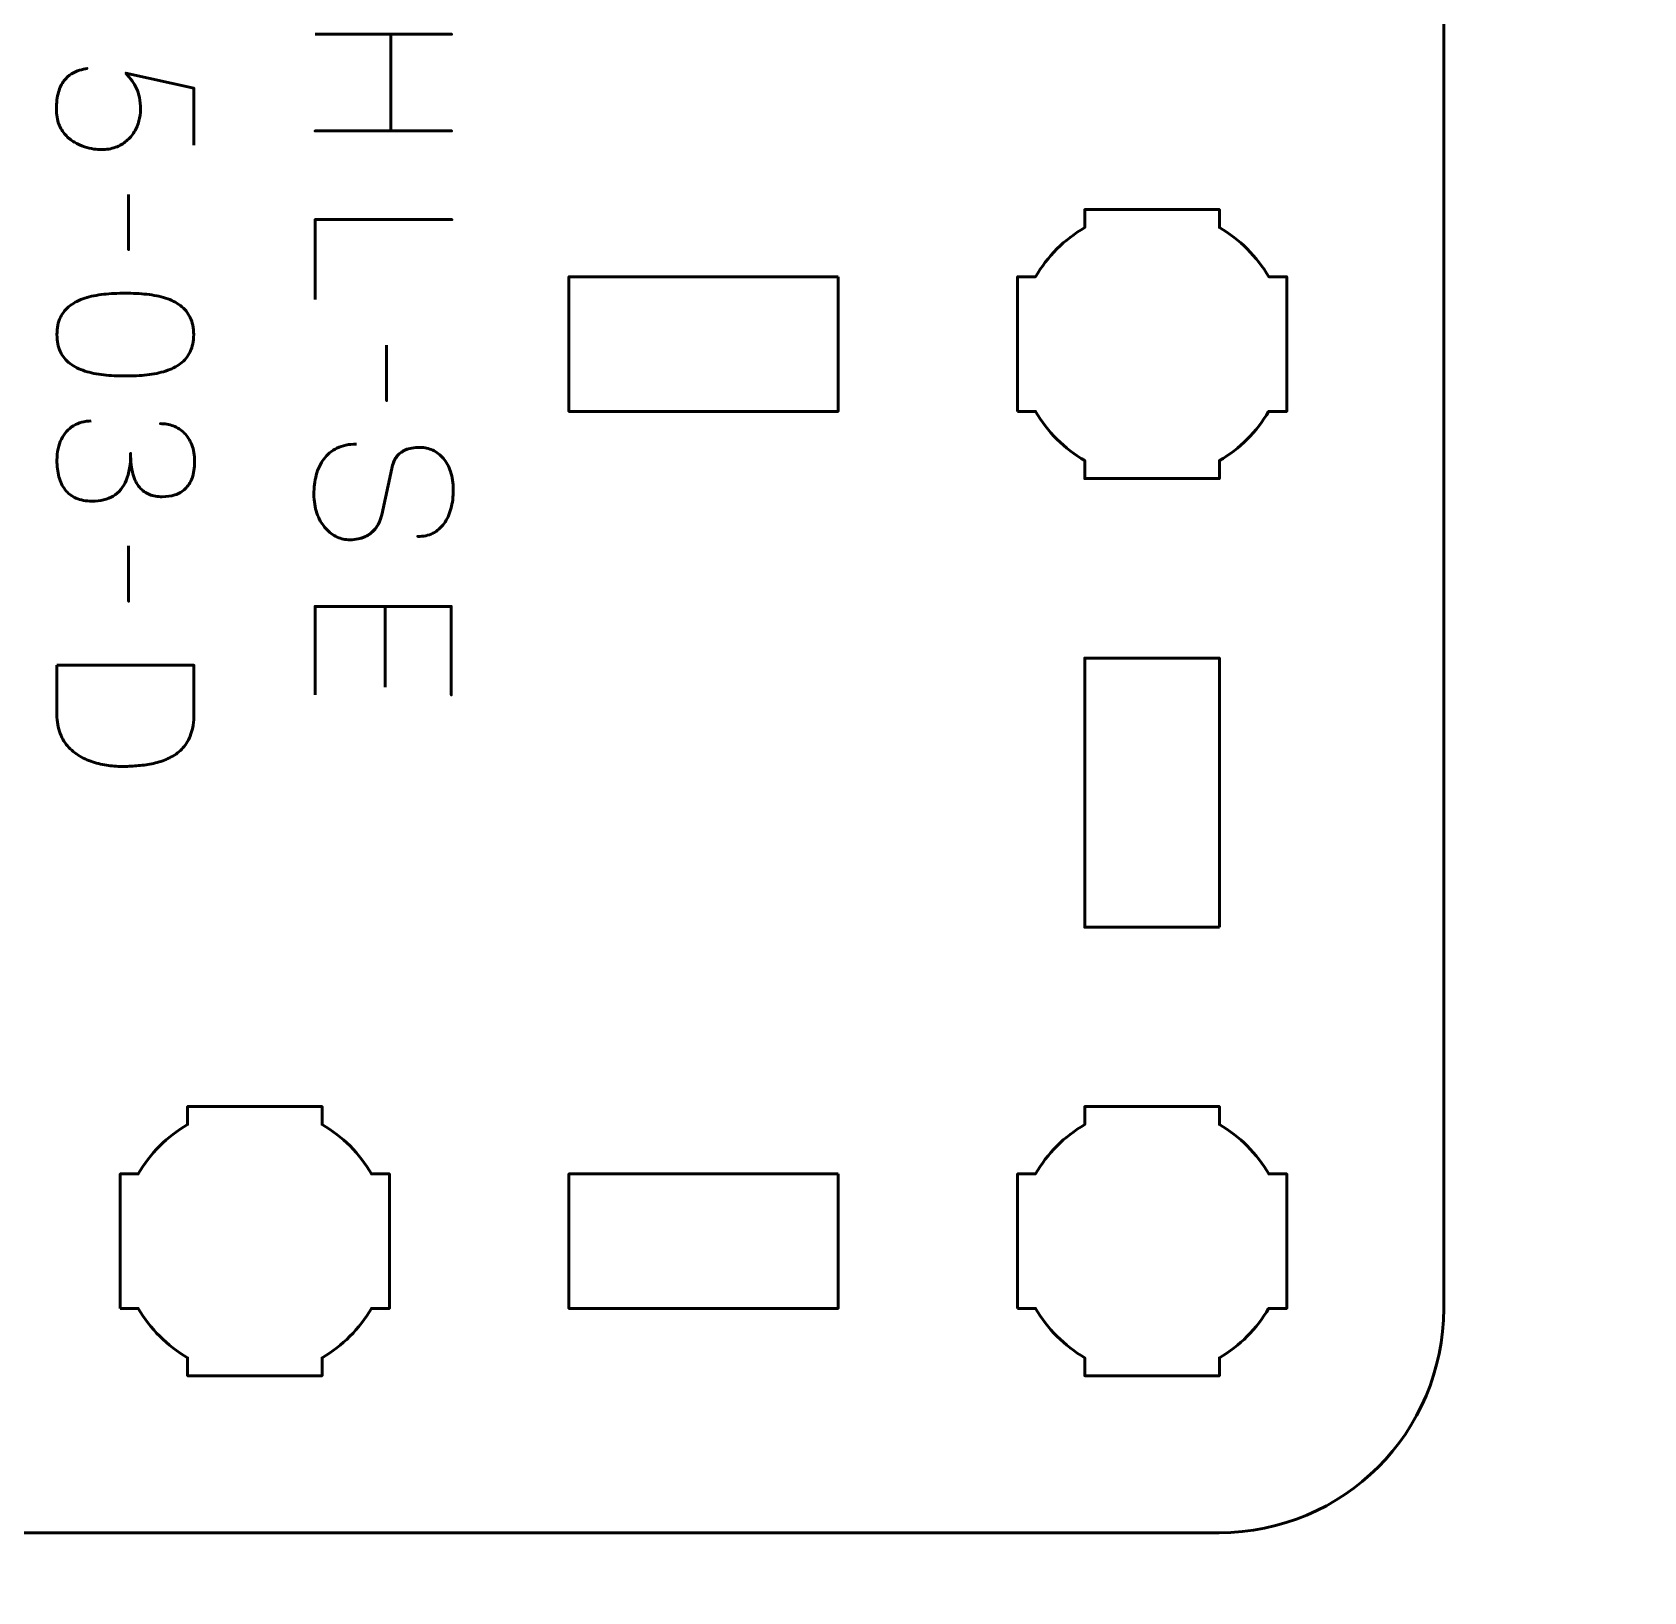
# Model space of a CAD drawing. Header units: centimetres. Extents: x -21 to 0, y -29.7 to 0.
# Drawn here: x -14.152 to -10.56, y -23.332 to -19.855 of the extents above; entities that cross this region are included whole.
import ezdxf

# ---------------------------------------------------------------- set-up
doc = ezdxf.new("R2010")
doc.units = ezdxf.units.CM
doc.header["$MEASUREMENT"] = 0
doc.layers.add('Layer 1', color=7, linetype='Continuous')

msp = doc.modelspace()

# ---------------------------------------------------------------- linework, layer by layer
at = {"layer": 'Layer 1', "color": 1, "lineweight": 53}
msp.add_open_spline([(-21.00003, -29.19995), (-21.00003, -29.19995), (-21.00003, -5.29992), (-21.00003, -5.29992), (-21.00003, -5.29992), (-21.00003, -5.21709), (-20.93286, -5.14992), (-20.85003, -5.14992), (-20.85003, -5.14992), (-20.7672, -5.14992), (-20.70003, -5.08275), (-20.70003, -4.99992), (-20.70003, -4.99992), (-20.70003, -4.91709), (-20.7672, -4.84992), (-20.85003, -4.84992), (-20.85003, -4.84992), (-20.93286, -4.84992), (-21.00003, -4.78275), (-21.00003, -4.69992), (-21.00003, -4.69992), (-21.00003, -4.61709), (-20.93286, -4.54992), (-20.85003, -4.54992), (-20.85003, -4.54992), (-20.7672, -4.54992), (-20.70003, -4.48275), (-20.70003, -4.39992), (-20.70003, -4.39992), (-20.70003, -4.31709), (-20.7672, -4.24992), (-20.85003, -4.24992), (-20.85003, -4.24992), (-20.93286, -4.24992), (-21.00003, -4.18275), (-21.00003, -4.09992), (-21.00003, -4.09992), (-21.00003, -4.01709), (-20.93286, -3.94992), (-20.85003, -3.94992), (-20.85003, -3.94992), (-20.7672, -3.94992), (-20.70003, -3.88275), (-20.70003, -3.79992), (-20.70003, -3.79992), (-20.70003, -3.71709), (-20.7672, -3.64992), (-20.85003, -3.64992), (-20.85003, -3.64992), (-20.93286, -3.64992), (-21.00003, -3.58275), (-21.00003, -3.49992), (-21.00003, -3.49992), (-21.00003, -3.41709), (-20.93286, -3.34992), (-20.85003, -3.34992), (-20.85003, -3.34992), (-20.7672, -3.34992), (-20.70003, -3.28275), (-20.70003, -3.19992), (-20.70003, -3.19992), (-20.70003, -3.11709), (-20.7672, -3.04992), (-20.85003, -3.04992), (-20.85003, -3.04992), (-20.93286, -3.04992), (-21.00003, -2.98275), (-21.00003, -2.89992), (-21.00003, -2.89992), (-21.00003, -2.81709), (-20.93286, -2.74992), (-20.85003, -2.74992), (-20.85003, -2.74992), (-20.7672, -2.74992), (-20.70003, -2.68275), (-20.70003, -2.59992), (-20.70003, -2.59992), (-20.70003, -2.51709), (-20.7672, -2.44992), (-20.85003, -2.44992), (-20.85003, -2.44992), (-20.93286, -2.44992), (-21.00003, -2.38275), (-21.00003, -2.29992), (-21.00003, -2.29992), (-21.00003, -2.21709), (-20.93286, -2.14992), (-20.85003, -2.14992), (-20.85003, -2.14992), (-20.7672, -2.14992), (-20.70003, -2.08275), (-20.70003, -1.99992), (-20.70003, -1.99992), (-20.70003, -1.91709), (-20.7672, -1.84992), (-20.85003, -1.84992), (-20.85003, -1.84992), (-20.93286, -1.84992), (-21.00003, -1.78275), (-21.00003, -1.69992), (-21.00003, -1.69992), (-21.00003, -1.61709), (-20.93286, -1.54992), (-20.85003, -1.54992), (-20.85003, -1.54992), (-20.7672, -1.54992), (-20.70003, -1.48275), (-20.70003, -1.39992), (-20.70003, -1.39992), (-20.70003, -1.31709), (-20.7672, -1.24992), (-20.85003, -1.24992), (-20.85003, -1.24992), (-20.93286, -1.24992), (-21.00003, -1.18275), (-21.00003, -1.09992), (-21.00003, -1.09992), (-21.00003, -1.09992), (-21.00003, -0.49992), (-21.00003, -0.49992), (-21.00003, -0.49992), (-21.00003, -0.22295), (-20.77694, 0.00004), (-20.49994, 0.00004), (-20.49994, 0.00004), (-20.49994, 0.00004), (-0.50008, 0.00004), (-0.50008, 0.00004), (-0.50008, 0.00004), (-0.22294, 0.00004), (0.00002, -0.22295), (0.00002, -0.49992), (0.00002, -0.49992), (0.00002, -0.49992), (0.00002, -29.19995), (0.00002, -29.19995), (0.00002, -29.19995), (0.00002, -29.47695), (-0.22294, -29.70004), (-0.50008, -29.70004), (-0.50008, -29.70004), (-0.50008, -29.70004), (-20.49994, -29.70004), (-20.49994, -29.70004), (-20.49994, -29.70004), (-20.77694, -29.70004), (-21.00003, -29.47695), (-21.00003, -29.19995)], degree=3, knots=[0, 0, 0, 0, 0.027027, 0.027027, 0.027027, 0.027027, 0.0540541, 0.0540541, 0.0540541, 0.0540541, 0.0810811, 0.0810811, 0.0810811, 0.0810811, 0.1081081, 0.1081081, 0.1081081, 0.1081081, 0.1351351, 0.1351351, 0.1351351, 0.1351351, 0.1621622, 0.1621622, 0.1621622, 0.1621622, 0.1891892, 0.1891892, 0.1891892, 0.1891892, 0.2162162, 0.2162162, 0.2162162, 0.2162162, 0.2432432, 0.2432432, 0.2432432, 0.2432432, 0.2702703, 0.2702703, 0.2702703, 0.2702703, 0.2972973, 0.2972973, 0.2972973, 0.2972973, 0.3243243, 0.3243243, 0.3243243, 0.3243243, 0.3513514, 0.3513514, 0.3513514, 0.3513514, 0.3783784, 0.3783784, 0.3783784, 0.3783784, 0.4054054, 0.4054054, 0.4054054, 0.4054054, 0.4324324, 0.4324324, 0.4324324, 0.4324324, 0.4594595, 0.4594595, 0.4594595, 0.4594595, 0.4864865, 0.4864865, 0.4864865, 0.4864865, 0.5135135, 0.5135135, 0.5135135, 0.5135135, 0.5405405, 0.5405405, 0.5405405, 0.5405405, 0.5675676, 0.5675676, 0.5675676, 0.5675676, 0.5945946, 0.5945946, 0.5945946, 0.5945946, 0.6216216, 0.6216216, 0.6216216, 0.6216216, 0.6486486, 0.6486486, 0.6486486, 0.6486486, 0.6756757, 0.6756757, 0.6756757, 0.6756757, 0.7027027, 0.7027027, 0.7027027, 0.7027027, 0.7297297, 0.7297297, 0.7297297, 0.7297297, 0.7567568, 0.7567568, 0.7567568, 0.7567568, 0.7837838, 0.7837838, 0.7837838, 0.7837838, 0.8108108, 0.8108108, 0.8108108, 0.8108108, 0.8378378, 0.8378378, 0.8378378, 0.8378378, 0.8648649, 0.8648649, 0.8648649, 0.8648649, 0.8918919, 0.8918919, 0.8918919, 0.8918919, 0.9189189, 0.9189189, 0.9189189, 0.9189189, 0.9459459, 0.9459459, 0.9459459, 0.9459459, 0.972973, 0.972973, 0.972973, 0.972973, 1, 1, 1, 1], dxfattribs=at)
at = {"layer": 'Layer 1', "color": 3, "lineweight": 53}
msp.add_open_spline([(-11.00601, -22.69995), (-11.00609, -22.97701), (-11.22916, -23.19989), (-11.50611, -23.19989), (-11.50611, -23.19989), (-14.2727, -23.19989), (-17.03932, -23.19989), (-19.80591, -23.19989), (-19.80591, -23.19989), (-20.08291, -23.19989), (-20.30601, -22.9768), (-20.30601, -22.6998), (-20.30601, -22.6998), (-20.30601, -22.6998), (-20.30601, -18.39994), (-20.30601, -18.39994), (-20.30601, -18.39994), (-20.30601, -18.12281), (-20.08291, -17.89985), (-19.80591, -17.89985), (-19.80591, -17.89985), (-17.03932, -17.89985), (-14.2727, -17.89985), (-11.50611, -17.89985), (-11.50611, -17.89985), (-11.22911, -17.89985), (-11.00601, -18.12294), (-11.00601, -18.39994), (-11.00601, -18.39994), (-11.00601, -18.39994), (-11.00601, -22.69995), (-11.00601, -22.69995)], degree=3, knots=[0, 0, 0, 0, 0.125, 0.125, 0.125, 0.125, 0.25, 0.25, 0.25, 0.25, 0.375, 0.375, 0.375, 0.375, 0.5, 0.5, 0.5, 0.5, 0.625, 0.625, 0.625, 0.625, 0.75, 0.75, 0.75, 0.75, 0.875, 0.875, 0.875, 0.875, 1, 1, 1, 1], dxfattribs=at)
at = {"layer": 'Layer 1', "color": 5, "lineweight": 53}
for points, knots in [([(-13.52177, -19.85924), (-13.52177, -19.85924), (-13.35286, -19.85924), (-13.35286, -19.85924), (-13.35286, -19.85924), (-13.35286, -19.85924), (-13.35286, -20.07471), (-13.35286, -20.07471), (-13.35286, -20.07471), (-13.35286, -20.07471), (-13.52177, -20.07471), (-13.52177, -20.07471), (-13.52177, -20.07471), (-13.52177, -20.07471), (-13.21697, -20.07471), (-13.21697, -20.07471), (-13.21697, -20.07471), (-13.21697, -20.07471), (-13.35286, -20.07471), (-13.35286, -20.07471), (-13.35286, -20.07471), (-13.35286, -20.07471), (-13.35286, -19.85924), (-13.35286, -19.85924), (-13.35286, -19.85924), (-13.35286, -19.85924), (-13.21697, -19.85924), (-13.21697, -19.85924), (-13.21697, -19.85924), (-13.21697, -19.85924), (-13.52177, -19.85924), (-13.52177, -19.85924)], [0, 0, 0, 0, 0.125, 0.125, 0.125, 0.125, 0.25, 0.25, 0.25, 0.25, 0.375, 0.375, 0.375, 0.375, 0.5, 0.5, 0.5, 0.5, 0.625, 0.625, 0.625, 0.625, 0.75, 0.75, 0.75, 0.75, 0.875, 0.875, 0.875, 0.875, 1, 1, 1, 1]), ([(-13.79186, -20.10668), (-13.79186, -20.10668), (-13.79186, -19.97968), (-13.79186, -19.97968), (-13.79186, -19.97968), (-13.79186, -19.97968), (-13.94341, -19.94581), (-13.94341, -19.94581), (-13.94341, -19.94581), (-13.93833, -19.95174), (-13.93375, -19.95738), (-13.92972, -19.96282), (-13.92972, -19.96282), (-13.9257, -19.96818), (-13.92232, -19.97382), (-13.91949, -19.97975), (-13.91949, -19.97975), (-13.91667, -19.98575), (-13.91455, -19.99252), (-13.91307, -20.00007), (-13.91307, -20.00007), (-13.91159, -20.00769), (-13.91081, -20.01672), (-13.91081, -20.02709), (-13.91081, -20.02709), (-13.91081, -20.03556), (-13.91194, -20.04403), (-13.91427, -20.05249), (-13.91427, -20.05249), (-13.91653, -20.06096), (-13.91999, -20.069), (-13.92457, -20.07662), (-13.92457, -20.07662), (-13.92923, -20.08431), (-13.93502, -20.09109), (-13.942, -20.09701), (-13.942, -20.09701), (-13.94899, -20.10301), (-13.95717, -20.10774), (-13.96655, -20.11112), (-13.96655, -20.11112), (-13.97594, -20.11458), (-13.98659, -20.11634), (-13.99844, -20.11641), (-13.99844, -20.11641), (-14.00282, -20.11649), (-14.00832, -20.11599), (-14.01481, -20.115), (-14.01481, -20.115), (-14.0213, -20.11409), (-14.02836, -20.11239), (-14.03584, -20.10999), (-14.03584, -20.10999), (-14.04332, -20.1076), (-14.05073, -20.10421), (-14.05806, -20.09991), (-14.05806, -20.09991), (-14.0654, -20.0956), (-14.0721, -20.0901), (-14.07817, -20.08347), (-14.07817, -20.08347), (-14.08424, -20.07683), (-14.08911, -20.06879), (-14.09278, -20.05941), (-14.09278, -20.05941), (-14.09637, -20.04995), (-14.09828, -20.03887), (-14.09835, -20.02625), (-14.09835, -20.02625), (-14.09828, -20.01115), (-14.09666, -19.99845), (-14.09362, -19.98815), (-14.09362, -19.98815), (-14.09052, -19.97784), (-14.0865, -19.96945), (-14.08142, -19.96296), (-14.08142, -19.96296), (-14.07634, -19.9564), (-14.07076, -19.95132), (-14.0647, -19.94765), (-14.0647, -19.94765), (-14.05863, -19.94398), (-14.05256, -19.94123), (-14.04649, -19.93939), (-14.04649, -19.93939), (-14.04042, -19.93756), (-14.03485, -19.93615), (-14.02977, -19.93523), (-14.02977, -19.93523), (-14.03485, -19.93615), (-14.04042, -19.93756), (-14.04649, -19.93939), (-14.04649, -19.93939), (-14.05256, -19.94123), (-14.05863, -19.94398), (-14.0647, -19.94765), (-14.0647, -19.94765), (-14.07076, -19.95132), (-14.07634, -19.9564), (-14.08142, -19.96296), (-14.08142, -19.96296), (-14.0865, -19.96945), (-14.09052, -19.97784), (-14.09362, -19.98815), (-14.09362, -19.98815), (-14.09666, -19.99845), (-14.09828, -20.01115), (-14.09835, -20.02625), (-14.09835, -20.02625), (-14.09828, -20.03887), (-14.09637, -20.04995), (-14.09278, -20.05941), (-14.09278, -20.05941), (-14.08911, -20.06879), (-14.08424, -20.07683), (-14.07817, -20.08347), (-14.07817, -20.08347), (-14.0721, -20.0901), (-14.0654, -20.0956), (-14.05806, -20.09991), (-14.05806, -20.09991), (-14.05073, -20.10421), (-14.04332, -20.1076), (-14.03584, -20.10999), (-14.03584, -20.10999), (-14.02836, -20.11239), (-14.0213, -20.11409), (-14.01481, -20.115), (-14.01481, -20.115), (-14.00832, -20.11599), (-14.00282, -20.11649), (-13.99844, -20.11641), (-13.99844, -20.11641), (-13.98659, -20.11634), (-13.97594, -20.11458), (-13.96655, -20.11112), (-13.96655, -20.11112), (-13.95717, -20.10774), (-13.94899, -20.10301), (-13.942, -20.09701), (-13.942, -20.09701), (-13.93502, -20.09109), (-13.92923, -20.08431), (-13.92457, -20.07662), (-13.92457, -20.07662), (-13.91999, -20.069), (-13.91653, -20.06096), (-13.91427, -20.05249), (-13.91427, -20.05249), (-13.91194, -20.04403), (-13.91081, -20.03556), (-13.91081, -20.02709), (-13.91081, -20.02709), (-13.91081, -20.01672), (-13.91159, -20.00769), (-13.91307, -20.00007), (-13.91307, -20.00007), (-13.91455, -19.99252), (-13.91667, -19.98575), (-13.91949, -19.97975), (-13.91949, -19.97975), (-13.92232, -19.97382), (-13.9257, -19.96818), (-13.92972, -19.96282), (-13.92972, -19.96282), (-13.93375, -19.95738), (-13.93833, -19.95174), (-13.94341, -19.94581), (-13.94341, -19.94581), (-13.94341, -19.94581), (-13.79186, -19.97968), (-13.79186, -19.97968), (-13.79186, -19.97968), (-13.79186, -19.97968), (-13.79186, -20.10668), (-13.79186, -20.10668)], [0, 0, 0, 0, 0.0227273, 0.0227273, 0.0227273, 0.0227273, 0.0454545, 0.0454545, 0.0454545, 0.0454545, 0.0681818, 0.0681818, 0.0681818, 0.0681818, 0.0909091, 0.0909091, 0.0909091, 0.0909091, 0.1136364, 0.1136364, 0.1136364, 0.1136364, 0.1363636, 0.1363636, 0.1363636, 0.1363636, 0.1590909, 0.1590909, 0.1590909, 0.1590909, 0.1818182, 0.1818182, 0.1818182, 0.1818182, 0.2045455, 0.2045455, 0.2045455, 0.2045455, 0.2272727, 0.2272727, 0.2272727, 0.2272727, 0.25, 0.25, 0.25, 0.25, 0.2727273, 0.2727273, 0.2727273, 0.2727273, 0.2954545, 0.2954545, 0.2954545, 0.2954545, 0.3181818, 0.3181818, 0.3181818, 0.3181818, 0.3409091, 0.3409091, 0.3409091, 0.3409091, 0.3636364, 0.3636364, 0.3636364, 0.3636364, 0.3863636, 0.3863636, 0.3863636, 0.3863636, 0.4090909, 0.4090909, 0.4090909, 0.4090909, 0.4318182, 0.4318182, 0.4318182, 0.4318182, 0.4545455, 0.4545455, 0.4545455, 0.4545455, 0.4772727, 0.4772727, 0.4772727, 0.4772727, 0.5, 0.5, 0.5, 0.5, 0.5227273, 0.5227273, 0.5227273, 0.5227273, 0.5454545, 0.5454545, 0.5454545, 0.5454545, 0.5681818, 0.5681818, 0.5681818, 0.5681818, 0.5909091, 0.5909091, 0.5909091, 0.5909091, 0.6136364, 0.6136364, 0.6136364, 0.6136364, 0.6363636, 0.6363636, 0.6363636, 0.6363636, 0.6590909, 0.6590909, 0.6590909, 0.6590909, 0.6818182, 0.6818182, 0.6818182, 0.6818182, 0.7045455, 0.7045455, 0.7045455, 0.7045455, 0.7272727, 0.7272727, 0.7272727, 0.7272727, 0.75, 0.75, 0.75, 0.75, 0.7727273, 0.7727273, 0.7727273, 0.7727273, 0.7954545, 0.7954545, 0.7954545, 0.7954545, 0.8181818, 0.8181818, 0.8181818, 0.8181818, 0.8409091, 0.8409091, 0.8409091, 0.8409091, 0.8636364, 0.8636364, 0.8636364, 0.8636364, 0.8863636, 0.8863636, 0.8863636, 0.8863636, 0.9090909, 0.9090909, 0.9090909, 0.9090909, 0.9318182, 0.9318182, 0.9318182, 0.9318182, 0.9545455, 0.9545455, 0.9545455, 0.9545455, 0.9772727, 0.9772727, 0.9772727, 0.9772727, 1, 1, 1, 1]), ([(-13.93748, -20.21632), (-13.93748, -20.21632), (-13.93748, -20.33951), (-13.93748, -20.33951), (-13.93748, -20.33951), (-13.93748, -20.33951), (-13.93748, -20.21632), (-13.93748, -20.21632)], [0, 0, 0, 0, 0.5, 0.5, 0.5, 0.5, 1, 1, 1, 1]), ([(-13.52177, -20.45063), (-13.52177, -20.45063), (-13.52177, -20.27241), (-13.52177, -20.27241), (-13.52177, -20.27241), (-13.52177, -20.27241), (-13.21655, -20.27241), (-13.21655, -20.27241), (-13.21655, -20.27241), (-13.21655, -20.27241), (-13.52177, -20.27241), (-13.52177, -20.27241), (-13.52177, -20.27241), (-13.52177, -20.27241), (-13.52177, -20.45063), (-13.52177, -20.45063)], [0, 0, 0, 0, 0.25, 0.25, 0.25, 0.25, 0.5, 0.5, 0.5, 0.5, 0.75, 0.75, 0.75, 0.75, 1, 1, 1, 1]), ([(-14.09708, -20.52874), (-14.09701, -20.54355), (-14.0944, -20.55632), (-14.08932, -20.56698), (-14.08932, -20.56698), (-14.08424, -20.57756), (-14.07697, -20.58638), (-14.06773, -20.59343), (-14.06773, -20.59343), (-14.05842, -20.60042), (-14.04741, -20.60592), (-14.03471, -20.61001), (-14.03471, -20.61001), (-14.02201, -20.61404), (-14.00811, -20.61693), (-13.99287, -20.61855), (-13.99287, -20.61855), (-13.97763, -20.62025), (-13.96161, -20.62109), (-13.94468, -20.62102), (-13.94468, -20.62102), (-13.92782, -20.62109), (-13.9118, -20.62025), (-13.89663, -20.61855), (-13.89663, -20.61855), (-13.88146, -20.61693), (-13.86749, -20.61404), (-13.85479, -20.61001), (-13.85479, -20.61001), (-13.84216, -20.60592), (-13.83116, -20.60042), (-13.82177, -20.59343), (-13.82177, -20.59343), (-13.81246, -20.58638), (-13.80519, -20.57756), (-13.80011, -20.56698), (-13.80011, -20.56698), (-13.79496, -20.55632), (-13.79235, -20.54355), (-13.79228, -20.52874), (-13.79228, -20.52874), (-13.79235, -20.51392), (-13.79496, -20.50115), (-13.80011, -20.49049), (-13.80011, -20.49049), (-13.80519, -20.47991), (-13.81246, -20.47109), (-13.82177, -20.46404), (-13.82177, -20.46404), (-13.83116, -20.45705), (-13.84216, -20.45155), (-13.85479, -20.44746), (-13.85479, -20.44746), (-13.86749, -20.44343), (-13.88146, -20.44054), (-13.89663, -20.43892), (-13.89663, -20.43892), (-13.9118, -20.43723), (-13.92782, -20.43638), (-13.94468, -20.43645), (-13.94468, -20.43645), (-13.96161, -20.43638), (-13.97763, -20.43723), (-13.99287, -20.43892), (-13.99287, -20.43892), (-14.00811, -20.44054), (-14.02201, -20.44343), (-14.03471, -20.44746), (-14.03471, -20.44746), (-14.04741, -20.45155), (-14.05842, -20.45705), (-14.06773, -20.46404), (-14.06773, -20.46404), (-14.07697, -20.47109), (-14.08424, -20.47991), (-14.08932, -20.49049), (-14.08932, -20.49049), (-14.0944, -20.50115), (-14.09701, -20.51392), (-14.09708, -20.52874)], [0, 0, 0, 0, 0.05, 0.05, 0.05, 0.05, 0.1, 0.1, 0.1, 0.1, 0.15, 0.15, 0.15, 0.15, 0.2, 0.2, 0.2, 0.2, 0.25, 0.25, 0.25, 0.25, 0.3, 0.3, 0.3, 0.3, 0.35, 0.35, 0.35, 0.35, 0.4, 0.4, 0.4, 0.4, 0.45, 0.45, 0.45, 0.45, 0.5, 0.5, 0.5, 0.5, 0.55, 0.55, 0.55, 0.55, 0.6, 0.6, 0.6, 0.6, 0.65, 0.65, 0.65, 0.65, 0.7, 0.7, 0.7, 0.7, 0.75, 0.75, 0.75, 0.75, 0.8, 0.8, 0.8, 0.8, 0.85, 0.85, 0.85, 0.85, 0.9, 0.9, 0.9, 0.9, 0.95, 0.95, 0.95, 0.95, 1, 1, 1, 1]), ([(-14.09708, -20.52874), (-14.09701, -20.54355), (-14.0944, -20.55632), (-14.08932, -20.56698), (-14.08932, -20.56698), (-14.08424, -20.57756), (-14.07697, -20.58638), (-14.06773, -20.59343), (-14.06773, -20.59343), (-14.05842, -20.60042), (-14.04741, -20.60592), (-14.03471, -20.61001), (-14.03471, -20.61001), (-14.02201, -20.61404), (-14.00811, -20.61693), (-13.99287, -20.61855), (-13.99287, -20.61855), (-13.97763, -20.62025), (-13.96161, -20.62109), (-13.94468, -20.62102), (-13.94468, -20.62102), (-13.92782, -20.62109), (-13.9118, -20.62025), (-13.89663, -20.61855), (-13.89663, -20.61855), (-13.88146, -20.61693), (-13.86749, -20.61404), (-13.85479, -20.61001), (-13.85479, -20.61001), (-13.84216, -20.60592), (-13.83116, -20.60042), (-13.82177, -20.59343), (-13.82177, -20.59343), (-13.81246, -20.58638), (-13.80519, -20.57756), (-13.80011, -20.56698), (-13.80011, -20.56698), (-13.79496, -20.55632), (-13.79235, -20.54355), (-13.79228, -20.52874), (-13.79228, -20.52874), (-13.79235, -20.51392), (-13.79496, -20.50115), (-13.80011, -20.49049), (-13.80011, -20.49049), (-13.80519, -20.47991), (-13.81246, -20.47109), (-13.82177, -20.46404), (-13.82177, -20.46404), (-13.83116, -20.45705), (-13.84216, -20.45155), (-13.85479, -20.44746), (-13.85479, -20.44746), (-13.86749, -20.44343), (-13.88146, -20.44054), (-13.89663, -20.43892), (-13.89663, -20.43892), (-13.9118, -20.43723), (-13.92782, -20.43638), (-13.94468, -20.43645), (-13.94468, -20.43645), (-13.96161, -20.43638), (-13.97763, -20.43723), (-13.99287, -20.43892), (-13.99287, -20.43892), (-14.00811, -20.44054), (-14.02201, -20.44343), (-14.03471, -20.44746), (-14.03471, -20.44746), (-14.04741, -20.45155), (-14.05842, -20.45705), (-14.06773, -20.46404), (-14.06773, -20.46404), (-14.07697, -20.47109), (-14.08424, -20.47991), (-14.08932, -20.49049), (-14.08932, -20.49049), (-14.0944, -20.50115), (-14.09701, -20.51392), (-14.09708, -20.52874)], [0, 0, 0, 0, 0.05, 0.05, 0.05, 0.05, 0.1, 0.1, 0.1, 0.1, 0.15, 0.15, 0.15, 0.15, 0.2, 0.2, 0.2, 0.2, 0.25, 0.25, 0.25, 0.25, 0.3, 0.3, 0.3, 0.3, 0.35, 0.35, 0.35, 0.35, 0.4, 0.4, 0.4, 0.4, 0.45, 0.45, 0.45, 0.45, 0.5, 0.5, 0.5, 0.5, 0.55, 0.55, 0.55, 0.55, 0.6, 0.6, 0.6, 0.6, 0.65, 0.65, 0.65, 0.65, 0.7, 0.7, 0.7, 0.7, 0.75, 0.75, 0.75, 0.75, 0.8, 0.8, 0.8, 0.8, 0.85, 0.85, 0.85, 0.85, 0.9, 0.9, 0.9, 0.9, 0.95, 0.95, 0.95, 0.95, 1, 1, 1, 1]), ([(-13.36217, -20.55265), (-13.36217, -20.55265), (-13.36217, -20.67584), (-13.36217, -20.67584), (-13.36217, -20.67584), (-13.36217, -20.67584), (-13.36217, -20.55265), (-13.36217, -20.55265)], [0, 0, 0, 0, 0.5, 0.5, 0.5, 0.5, 1, 1, 1, 1]), ([(-14.02046, -20.72135), (-14.0357, -20.72142), (-14.04896, -20.72495), (-14.06046, -20.73193), (-14.06046, -20.73193), (-14.07189, -20.73892), (-14.08085, -20.74887), (-14.08727, -20.76185), (-14.08727, -20.76185), (-14.09369, -20.77483), (-14.09694, -20.79042), (-14.09708, -20.80856), (-14.09708, -20.80856), (-14.09708, -20.82217), (-14.09567, -20.83452), (-14.09271, -20.84567), (-14.09271, -20.84567), (-14.08974, -20.85689), (-14.08516, -20.86648), (-14.07888, -20.8746), (-14.07888, -20.8746), (-14.0726, -20.88271), (-14.06448, -20.88892), (-14.05461, -20.89329), (-14.05461, -20.89329), (-14.04466, -20.89774), (-14.03273, -20.89992), (-14.01876, -20.89999), (-14.01876, -20.89999), (-14.00014, -20.90007), (-13.9844, -20.89626), (-13.97163, -20.88871), (-13.97163, -20.88871), (-13.95886, -20.88116), (-13.94927, -20.86944), (-13.94271, -20.85371), (-13.94271, -20.85371), (-13.93614, -20.83798), (-13.93283, -20.8178), (-13.93283, -20.79332), (-13.93283, -20.79332), (-13.9329, -20.81159), (-13.93121, -20.8269), (-13.92775, -20.83939), (-13.92775, -20.83939), (-13.92429, -20.85181), (-13.91942, -20.86175), (-13.91307, -20.86923), (-13.91307, -20.86923), (-13.90679, -20.87671), (-13.89931, -20.88214), (-13.89071, -20.88539), (-13.89071, -20.88539), (-13.88217, -20.88871), (-13.87279, -20.89033), (-13.86256, -20.89026), (-13.86256, -20.89026), (-13.85232, -20.89033), (-13.84287, -20.88892), (-13.83412, -20.8861), (-13.83412, -20.8861), (-13.82537, -20.88334), (-13.81768, -20.87883), (-13.81112, -20.87269), (-13.81112, -20.87269), (-13.80456, -20.86655), (-13.79941, -20.85844), (-13.79574, -20.84849), (-13.79574, -20.84849), (-13.79207, -20.83847), (-13.79024, -20.82626), (-13.79017, -20.81194), (-13.79017, -20.81194), (-13.79024, -20.79769), (-13.79235, -20.7852), (-13.79645, -20.77462), (-13.79645, -20.77462), (-13.80054, -20.76396), (-13.80611, -20.75522), (-13.81324, -20.74816), (-13.81324, -20.74816), (-13.82036, -20.74118), (-13.82848, -20.73595), (-13.83765, -20.7325), (-13.83765, -20.7325), (-13.84682, -20.72897), (-13.85656, -20.72728), (-13.86679, -20.72728), (-13.86679, -20.72728), (-13.85656, -20.72728), (-13.84682, -20.72897), (-13.83765, -20.7325), (-13.83765, -20.7325), (-13.82848, -20.73595), (-13.82036, -20.74118), (-13.81324, -20.74816), (-13.81324, -20.74816), (-13.80611, -20.75522), (-13.80054, -20.76396), (-13.79645, -20.77462), (-13.79645, -20.77462), (-13.79235, -20.7852), (-13.79024, -20.79769), (-13.79017, -20.81194), (-13.79017, -20.81194), (-13.79024, -20.82626), (-13.79207, -20.83847), (-13.79574, -20.84849), (-13.79574, -20.84849), (-13.79941, -20.85844), (-13.80456, -20.86655), (-13.81112, -20.87269), (-13.81112, -20.87269), (-13.81768, -20.87883), (-13.82537, -20.88334), (-13.83412, -20.8861), (-13.83412, -20.8861), (-13.84287, -20.88892), (-13.85232, -20.89033), (-13.86256, -20.89026), (-13.86256, -20.89026), (-13.87279, -20.89033), (-13.88217, -20.88871), (-13.89071, -20.88539), (-13.89071, -20.88539), (-13.89931, -20.88214), (-13.90679, -20.87671), (-13.91307, -20.86923), (-13.91307, -20.86923), (-13.91942, -20.86175), (-13.92429, -20.85181), (-13.92775, -20.83939), (-13.92775, -20.83939), (-13.93121, -20.8269), (-13.9329, -20.81159), (-13.93283, -20.79332), (-13.93283, -20.79332), (-13.93283, -20.8178), (-13.93614, -20.83798), (-13.94271, -20.85371), (-13.94271, -20.85371), (-13.94927, -20.86944), (-13.95886, -20.88116), (-13.97163, -20.88871), (-13.97163, -20.88871), (-13.9844, -20.89626), (-14.00014, -20.90007), (-14.01876, -20.89999), (-14.01876, -20.89999), (-14.03273, -20.89992), (-14.04466, -20.89774), (-14.05461, -20.89329), (-14.05461, -20.89329), (-14.06448, -20.88892), (-14.0726, -20.88271), (-14.07888, -20.8746), (-14.07888, -20.8746), (-14.08516, -20.86648), (-14.08974, -20.85689), (-14.09271, -20.84567), (-14.09271, -20.84567), (-14.09567, -20.83452), (-14.09708, -20.82217), (-14.09708, -20.80856), (-14.09708, -20.80856), (-14.09694, -20.79042), (-14.09369, -20.77483), (-14.08727, -20.76185), (-14.08727, -20.76185), (-14.08085, -20.74887), (-14.07189, -20.73892), (-14.06046, -20.73193), (-14.06046, -20.73193), (-14.04896, -20.72495), (-14.0357, -20.72142), (-14.02046, -20.72135)], [0, 0, 0, 0, 0.0227273, 0.0227273, 0.0227273, 0.0227273, 0.0454545, 0.0454545, 0.0454545, 0.0454545, 0.0681818, 0.0681818, 0.0681818, 0.0681818, 0.0909091, 0.0909091, 0.0909091, 0.0909091, 0.1136364, 0.1136364, 0.1136364, 0.1136364, 0.1363636, 0.1363636, 0.1363636, 0.1363636, 0.1590909, 0.1590909, 0.1590909, 0.1590909, 0.1818182, 0.1818182, 0.1818182, 0.1818182, 0.2045455, 0.2045455, 0.2045455, 0.2045455, 0.2272727, 0.2272727, 0.2272727, 0.2272727, 0.25, 0.25, 0.25, 0.25, 0.2727273, 0.2727273, 0.2727273, 0.2727273, 0.2954545, 0.2954545, 0.2954545, 0.2954545, 0.3181818, 0.3181818, 0.3181818, 0.3181818, 0.3409091, 0.3409091, 0.3409091, 0.3409091, 0.3636364, 0.3636364, 0.3636364, 0.3636364, 0.3863636, 0.3863636, 0.3863636, 0.3863636, 0.4090909, 0.4090909, 0.4090909, 0.4090909, 0.4318182, 0.4318182, 0.4318182, 0.4318182, 0.4545455, 0.4545455, 0.4545455, 0.4545455, 0.4772727, 0.4772727, 0.4772727, 0.4772727, 0.5, 0.5, 0.5, 0.5, 0.5227273, 0.5227273, 0.5227273, 0.5227273, 0.5454545, 0.5454545, 0.5454545, 0.5454545, 0.5681818, 0.5681818, 0.5681818, 0.5681818, 0.5909091, 0.5909091, 0.5909091, 0.5909091, 0.6136364, 0.6136364, 0.6136364, 0.6136364, 0.6363636, 0.6363636, 0.6363636, 0.6363636, 0.6590909, 0.6590909, 0.6590909, 0.6590909, 0.6818182, 0.6818182, 0.6818182, 0.6818182, 0.7045455, 0.7045455, 0.7045455, 0.7045455, 0.7272727, 0.7272727, 0.7272727, 0.7272727, 0.75, 0.75, 0.75, 0.75, 0.7727273, 0.7727273, 0.7727273, 0.7727273, 0.7954545, 0.7954545, 0.7954545, 0.7954545, 0.8181818, 0.8181818, 0.8181818, 0.8181818, 0.8409091, 0.8409091, 0.8409091, 0.8409091, 0.8636364, 0.8636364, 0.8636364, 0.8636364, 0.8863636, 0.8863636, 0.8863636, 0.8863636, 0.9090909, 0.9090909, 0.9090909, 0.9090909, 0.9318182, 0.9318182, 0.9318182, 0.9318182, 0.9545455, 0.9545455, 0.9545455, 0.9545455, 0.9772727, 0.9772727, 0.9772727, 0.9772727, 1, 1, 1, 1]), ([(-13.42948, -20.77278), (-13.44635, -20.77292), (-13.46081, -20.77588), (-13.47288, -20.78181), (-13.47288, -20.78181), (-13.48487, -20.78767), (-13.49468, -20.79585), (-13.5023, -20.80615), (-13.5023, -20.80615), (-13.50985, -20.81652), (-13.51542, -20.82845), (-13.51902, -20.84192), (-13.51902, -20.84192), (-13.52255, -20.85533), (-13.52431, -20.86972), (-13.52431, -20.88496), (-13.52431, -20.88496), (-13.52424, -20.90034), (-13.52198, -20.91417), (-13.51768, -20.92652), (-13.51768, -20.92652), (-13.51337, -20.9388), (-13.50759, -20.94931), (-13.50032, -20.95806), (-13.50032, -20.95806), (-13.49305, -20.96688), (-13.48494, -20.97365), (-13.47591, -20.97845), (-13.47591, -20.97845), (-13.46688, -20.98325), (-13.45764, -20.98579), (-13.44811, -20.98614), (-13.44811, -20.98614), (-13.43562, -20.98656), (-13.42419, -20.98473), (-13.41389, -20.98071), (-13.41389, -20.98071), (-13.40359, -20.97668), (-13.39498, -20.97047), (-13.38793, -20.96208), (-13.38793, -20.96208), (-13.38087, -20.95375), (-13.37593, -20.94324), (-13.37318, -20.93068), (-13.37318, -20.93068), (-13.37318, -20.93068), (-13.35074, -20.82697), (-13.35074, -20.82697), (-13.35074, -20.82697), (-13.3487, -20.81723), (-13.34524, -20.80883), (-13.34044, -20.80192), (-13.34044, -20.80192), (-13.33558, -20.795), (-13.32887, -20.78964), (-13.32026, -20.78597), (-13.32026, -20.78597), (-13.31173, -20.7823), (-13.30086, -20.7804), (-13.28767, -20.7804), (-13.28767, -20.7804), (-13.27765, -20.7804), (-13.2682, -20.78245), (-13.25931, -20.78661), (-13.25931, -20.78661), (-13.25042, -20.7907), (-13.24258, -20.79677), (-13.23567, -20.80474), (-13.23567, -20.80474), (-13.22883, -20.81271), (-13.22346, -20.82259), (-13.21958, -20.8343), (-13.21958, -20.8343), (-13.21563, -20.84609), (-13.21366, -20.85956), (-13.21359, -20.8748), (-13.21359, -20.8748), (-13.21359, -20.89011), (-13.21535, -20.90415), (-13.21888, -20.91699), (-13.21888, -20.91699), (-13.22241, -20.92976), (-13.22749, -20.94084), (-13.23426, -20.95015), (-13.23426, -20.95015), (-13.24103, -20.95947), (-13.24936, -20.96666), (-13.25909, -20.9716), (-13.25909, -20.9716), (-13.2689, -20.97654), (-13.28012, -20.97887), (-13.29275, -20.97852), (-13.29275, -20.97852), (-13.28012, -20.97887), (-13.2689, -20.97654), (-13.25909, -20.9716), (-13.25909, -20.9716), (-13.24936, -20.96666), (-13.24103, -20.95947), (-13.23426, -20.95015), (-13.23426, -20.95015), (-13.22749, -20.94084), (-13.22241, -20.92976), (-13.21888, -20.91699), (-13.21888, -20.91699), (-13.21535, -20.90415), (-13.21359, -20.89011), (-13.21359, -20.8748), (-13.21359, -20.8748), (-13.21366, -20.85956), (-13.21563, -20.84609), (-13.21958, -20.8343), (-13.21958, -20.8343), (-13.22346, -20.82259), (-13.22883, -20.81271), (-13.23567, -20.80474), (-13.23567, -20.80474), (-13.24258, -20.79677), (-13.25042, -20.7907), (-13.25931, -20.78661), (-13.25931, -20.78661), (-13.2682, -20.78245), (-13.27765, -20.7804), (-13.28767, -20.7804), (-13.28767, -20.7804), (-13.30086, -20.7804), (-13.31173, -20.78223), (-13.32019, -20.78576), (-13.32019, -20.78576), (-13.32873, -20.78936), (-13.33536, -20.79465), (-13.34023, -20.80157), (-13.34023, -20.80157), (-13.34503, -20.80848), (-13.34856, -20.81695), (-13.35074, -20.82697), (-13.35074, -20.82697), (-13.35074, -20.82697), (-13.37318, -20.93068), (-13.37318, -20.93068), (-13.37318, -20.93068), (-13.37593, -20.94352), (-13.38087, -20.95411), (-13.38793, -20.96243), (-13.38793, -20.96243), (-13.39498, -20.97083), (-13.40359, -20.97697), (-13.41389, -20.98092), (-13.41389, -20.98092), (-13.42419, -20.9848), (-13.43562, -20.98656), (-13.44811, -20.98614), (-13.44811, -20.98614), (-13.45764, -20.98579), (-13.46688, -20.98325), (-13.47591, -20.97845), (-13.47591, -20.97845), (-13.48494, -20.97365), (-13.49305, -20.96688), (-13.50032, -20.95806), (-13.50032, -20.95806), (-13.50759, -20.94931), (-13.51337, -20.9388), (-13.51768, -20.92652), (-13.51768, -20.92652), (-13.52198, -20.91417), (-13.52424, -20.90034), (-13.52431, -20.88496), (-13.52431, -20.88496), (-13.52431, -20.86972), (-13.52255, -20.85533), (-13.51902, -20.84192), (-13.51902, -20.84192), (-13.51542, -20.82845), (-13.50985, -20.81652), (-13.5023, -20.80615), (-13.5023, -20.80615), (-13.49468, -20.79585), (-13.48487, -20.78767), (-13.47288, -20.78181), (-13.47288, -20.78181), (-13.46081, -20.77588), (-13.44635, -20.77292), (-13.42948, -20.77278)], [0, 0, 0, 0, 0.0217391, 0.0217391, 0.0217391, 0.0217391, 0.0434783, 0.0434783, 0.0434783, 0.0434783, 0.0652174, 0.0652174, 0.0652174, 0.0652174, 0.0869565, 0.0869565, 0.0869565, 0.0869565, 0.1086957, 0.1086957, 0.1086957, 0.1086957, 0.1304348, 0.1304348, 0.1304348, 0.1304348, 0.1521739, 0.1521739, 0.1521739, 0.1521739, 0.173913, 0.173913, 0.173913, 0.173913, 0.1956522, 0.1956522, 0.1956522, 0.1956522, 0.2173913, 0.2173913, 0.2173913, 0.2173913, 0.2391304, 0.2391304, 0.2391304, 0.2391304, 0.2608696, 0.2608696, 0.2608696, 0.2608696, 0.2826087, 0.2826087, 0.2826087, 0.2826087, 0.3043478, 0.3043478, 0.3043478, 0.3043478, 0.326087, 0.326087, 0.326087, 0.326087, 0.3478261, 0.3478261, 0.3478261, 0.3478261, 0.3695652, 0.3695652, 0.3695652, 0.3695652, 0.3913043, 0.3913043, 0.3913043, 0.3913043, 0.4130435, 0.4130435, 0.4130435, 0.4130435, 0.4347826, 0.4347826, 0.4347826, 0.4347826, 0.4565217, 0.4565217, 0.4565217, 0.4565217, 0.4782609, 0.4782609, 0.4782609, 0.4782609, 0.5, 0.5, 0.5, 0.5, 0.5217391, 0.5217391, 0.5217391, 0.5217391, 0.5434783, 0.5434783, 0.5434783, 0.5434783, 0.5652174, 0.5652174, 0.5652174, 0.5652174, 0.5869565, 0.5869565, 0.5869565, 0.5869565, 0.6086957, 0.6086957, 0.6086957, 0.6086957, 0.6304348, 0.6304348, 0.6304348, 0.6304348, 0.6521739, 0.6521739, 0.6521739, 0.6521739, 0.673913, 0.673913, 0.673913, 0.673913, 0.6956522, 0.6956522, 0.6956522, 0.6956522, 0.7173913, 0.7173913, 0.7173913, 0.7173913, 0.7391304, 0.7391304, 0.7391304, 0.7391304, 0.7608696, 0.7608696, 0.7608696, 0.7608696, 0.7826087, 0.7826087, 0.7826087, 0.7826087, 0.8043478, 0.8043478, 0.8043478, 0.8043478, 0.826087, 0.826087, 0.826087, 0.826087, 0.8478261, 0.8478261, 0.8478261, 0.8478261, 0.8695652, 0.8695652, 0.8695652, 0.8695652, 0.8913043, 0.8913043, 0.8913043, 0.8913043, 0.9130435, 0.9130435, 0.9130435, 0.9130435, 0.9347826, 0.9347826, 0.9347826, 0.9347826, 0.9565217, 0.9565217, 0.9565217, 0.9565217, 0.9782609, 0.9782609, 0.9782609, 0.9782609, 1, 1, 1, 1]), ([(-13.93748, -20.9999), (-13.93748, -20.9999), (-13.93748, -21.12309), (-13.93748, -21.12309), (-13.93748, -21.12309), (-13.93748, -21.12309), (-13.93748, -20.9999), (-13.93748, -20.9999)], [0, 0, 0, 0, 0.5, 0.5, 0.5, 0.5, 1, 1, 1, 1]), ([(-13.52177, -21.332), (-13.52177, -21.332), (-13.52177, -21.13473), (-13.52177, -21.13473), (-13.52177, -21.13473), (-13.52177, -21.13473), (-13.21824, -21.13473), (-13.21824, -21.13473), (-13.21824, -21.13473), (-13.21824, -21.13473), (-13.21824, -21.332), (-13.21824, -21.332), (-13.21824, -21.332), (-13.21824, -21.332), (-13.21824, -21.13473), (-13.21824, -21.13473), (-13.21824, -21.13473), (-13.21824, -21.13473), (-13.52177, -21.13473), (-13.52177, -21.13473), (-13.52177, -21.13473), (-13.52177, -21.13473), (-13.52177, -21.332), (-13.52177, -21.332)], [0, 0, 0, 0, 0.1666667, 0.1666667, 0.1666667, 0.1666667, 0.3333333, 0.3333333, 0.3333333, 0.3333333, 0.5, 0.5, 0.5, 0.5, 0.6666667, 0.6666667, 0.6666667, 0.6666667, 0.8333333, 0.8333333, 0.8333333, 0.8333333, 1, 1, 1, 1]), ([(-13.36556, -21.31507), (-13.36556, -21.31507), (-13.36556, -21.13473), (-13.36556, -21.13473), (-13.36556, -21.13473), (-13.36556, -21.13473), (-13.36556, -21.31507), (-13.36556, -21.31507)], [0, 0, 0, 0, 0.5, 0.5, 0.5, 0.5, 1, 1, 1, 1]), ([(-14.09708, -21.26575), (-14.09708, -21.26575), (-13.79186, -21.26575), (-13.79186, -21.26575), (-13.79186, -21.26575), (-13.79186, -21.26575), (-13.79186, -21.37582), (-13.79186, -21.37582), (-13.79186, -21.37582), (-13.79193, -21.39254), (-13.79412, -21.407), (-13.79842, -21.41921), (-13.79842, -21.41921), (-13.80272, -21.43134), (-13.80865, -21.44164), (-13.81613, -21.44997), (-13.81613, -21.44997), (-13.82368, -21.45836), (-13.83236, -21.46514), (-13.84216, -21.47043), (-13.84216, -21.47043), (-13.8519, -21.47572), (-13.86234, -21.47981), (-13.87342, -21.48271), (-13.87342, -21.48271), (-13.88443, -21.4856), (-13.89565, -21.48764), (-13.907, -21.48891), (-13.907, -21.48891), (-13.91836, -21.49018), (-13.92937, -21.49103), (-13.94002, -21.49138), (-13.94002, -21.49138), (-13.95068, -21.49188), (-13.9619, -21.49153), (-13.97368, -21.4904), (-13.97368, -21.4904), (-13.98546, -21.48927), (-13.99724, -21.48715), (-14.00896, -21.48398), (-14.00896, -21.48398), (-14.02067, -21.48087), (-14.03182, -21.47643), (-14.04233, -21.47071), (-14.04233, -21.47071), (-14.05291, -21.46507), (-14.0623, -21.45787), (-14.07048, -21.44926), (-14.07048, -21.44926), (-14.07867, -21.44058), (-14.08516, -21.43021), (-14.08988, -21.41808), (-14.08988, -21.41808), (-14.09461, -21.40594), (-14.09701, -21.39183), (-14.09708, -21.37582), (-14.09708, -21.37582), (-14.09708, -21.37582), (-14.09708, -21.26575), (-14.09708, -21.26575)], [0, 0, 0, 0, 0.0666667, 0.0666667, 0.0666667, 0.0666667, 0.1333333, 0.1333333, 0.1333333, 0.1333333, 0.2, 0.2, 0.2, 0.2, 0.2666667, 0.2666667, 0.2666667, 0.2666667, 0.3333333, 0.3333333, 0.3333333, 0.3333333, 0.4, 0.4, 0.4, 0.4, 0.4666667, 0.4666667, 0.4666667, 0.4666667, 0.5333333, 0.5333333, 0.5333333, 0.5333333, 0.6, 0.6, 0.6, 0.6, 0.6666667, 0.6666667, 0.6666667, 0.6666667, 0.7333333, 0.7333333, 0.7333333, 0.7333333, 0.8, 0.8, 0.8, 0.8, 0.8666667, 0.8666667, 0.8666667, 0.8666667, 0.9333333, 0.9333333, 0.9333333, 0.9333333, 1, 1, 1, 1]), ([(-14.09708, -21.26575), (-14.09708, -21.26575), (-13.79186, -21.26575), (-13.79186, -21.26575), (-13.79186, -21.26575), (-13.79186, -21.26575), (-13.79186, -21.37582), (-13.79186, -21.37582), (-13.79186, -21.37582), (-13.79193, -21.39254), (-13.79412, -21.407), (-13.79842, -21.41921), (-13.79842, -21.41921), (-13.80272, -21.43134), (-13.80865, -21.44164), (-13.81613, -21.44997), (-13.81613, -21.44997), (-13.82368, -21.45836), (-13.83236, -21.46514), (-13.84216, -21.47043), (-13.84216, -21.47043), (-13.8519, -21.47572), (-13.86234, -21.47981), (-13.87342, -21.48271), (-13.87342, -21.48271), (-13.88443, -21.4856), (-13.89565, -21.48764), (-13.907, -21.48891), (-13.907, -21.48891), (-13.91836, -21.49018), (-13.92937, -21.49103), (-13.94002, -21.49138), (-13.94002, -21.49138), (-13.95068, -21.49188), (-13.9619, -21.49153), (-13.97368, -21.4904), (-13.97368, -21.4904), (-13.98546, -21.48927), (-13.99724, -21.48715), (-14.00896, -21.48398), (-14.00896, -21.48398), (-14.02067, -21.48087), (-14.03182, -21.47643), (-14.04233, -21.47071), (-14.04233, -21.47071), (-14.05291, -21.46507), (-14.0623, -21.45787), (-14.07048, -21.44926), (-14.07048, -21.44926), (-14.07867, -21.44058), (-14.08516, -21.43021), (-14.08988, -21.41808), (-14.08988, -21.41808), (-14.09461, -21.40594), (-14.09701, -21.39183), (-14.09708, -21.37582), (-14.09708, -21.37582), (-14.09708, -21.37582), (-14.09708, -21.26575), (-14.09708, -21.26575)], [0, 0, 0, 0, 0.0666667, 0.0666667, 0.0666667, 0.0666667, 0.1333333, 0.1333333, 0.1333333, 0.1333333, 0.2, 0.2, 0.2, 0.2, 0.2666667, 0.2666667, 0.2666667, 0.2666667, 0.3333333, 0.3333333, 0.3333333, 0.3333333, 0.4, 0.4, 0.4, 0.4, 0.4666667, 0.4666667, 0.4666667, 0.4666667, 0.5333333, 0.5333333, 0.5333333, 0.5333333, 0.6, 0.6, 0.6, 0.6, 0.6666667, 0.6666667, 0.6666667, 0.6666667, 0.7333333, 0.7333333, 0.7333333, 0.7333333, 0.8, 0.8, 0.8, 0.8, 0.8666667, 0.8666667, 0.8666667, 0.8666667, 0.9333333, 0.9333333, 0.9333333, 0.9333333, 1, 1, 1, 1])]:
    msp.add_open_spline(points, degree=3, knots=knots, dxfattribs=at)
at = {"layer": 'Layer 1', "lineweight": 53}
for points, knots in [([(-11.95596, -20.69994), (-11.95596, -20.69994), (-11.95596, -20.55142), (-11.95596, -20.55142), (-11.95596, -20.55142), (-11.95596, -20.55142), (-11.95598, -20.54987), (-11.95598, -20.54987), (-11.95598, -20.54987), (-11.95598, -20.54987), (-11.95596, -20.54832), (-11.95596, -20.54832), (-11.95596, -20.54832), (-11.95596, -20.54832), (-11.95596, -20.39994), (-11.95596, -20.39994), (-11.95596, -20.39994), (-11.95596, -20.39994), (-11.91587, -20.39994), (-11.91587, -20.39994), (-11.91587, -20.39994), (-11.88952, -20.35437), (-11.85152, -20.31639), (-11.80597, -20.29003), (-11.80597, -20.29003), (-11.80597, -20.29003), (-11.80597, -20.24994), (-11.80597, -20.24994), (-11.80597, -20.24994), (-11.80597, -20.24994), (-11.66192, -20.24994), (-11.66192, -20.24994), (-11.66192, -20.24994), (-11.66192, -20.24994), (-11.65598, -20.24988), (-11.65598, -20.24988), (-11.65598, -20.24988), (-11.65598, -20.24988), (-11.65004, -20.24994), (-11.65004, -20.24994), (-11.65004, -20.24994), (-11.65004, -20.24994), (-11.50597, -20.24994), (-11.50597, -20.24994), (-11.50597, -20.24994), (-11.50597, -20.24994), (-11.50597, -20.29001), (-11.50597, -20.29001), (-11.50597, -20.29001), (-11.4604, -20.31637), (-11.42241, -20.35436), (-11.39607, -20.39994), (-11.39607, -20.39994), (-11.39607, -20.39994), (-11.35597, -20.39994), (-11.35597, -20.39994), (-11.35597, -20.39994), (-11.35597, -20.39994), (-11.35597, -20.69994), (-11.35597, -20.69994), (-11.35597, -20.69994), (-11.35597, -20.69994), (-11.39616, -20.69994), (-11.39616, -20.69994), (-11.39616, -20.69994), (-11.4225, -20.74544), (-11.46046, -20.78338), (-11.50597, -20.80972), (-11.50597, -20.80972), (-11.50597, -20.80972), (-11.50597, -20.84993), (-11.50597, -20.84993), (-11.50597, -20.84993), (-11.50597, -20.84993), (-11.80597, -20.84993), (-11.80597, -20.84993), (-11.80597, -20.84993), (-11.80597, -20.84993), (-11.80597, -20.8097), (-11.80597, -20.8097), (-11.80597, -20.8097), (-11.85147, -20.78336), (-11.88943, -20.74543), (-11.91577, -20.69994), (-11.91577, -20.69994), (-11.91577, -20.69994), (-11.95596, -20.69994), (-11.95596, -20.69994)], [0, 0, 0, 0, 0.0454545, 0.0454545, 0.0454545, 0.0454545, 0.0909091, 0.0909091, 0.0909091, 0.0909091, 0.1363636, 0.1363636, 0.1363636, 0.1363636, 0.1818182, 0.1818182, 0.1818182, 0.1818182, 0.2272727, 0.2272727, 0.2272727, 0.2272727, 0.2727273, 0.2727273, 0.2727273, 0.2727273, 0.3181818, 0.3181818, 0.3181818, 0.3181818, 0.3636364, 0.3636364, 0.3636364, 0.3636364, 0.4090909, 0.4090909, 0.4090909, 0.4090909, 0.4545455, 0.4545455, 0.4545455, 0.4545455, 0.5, 0.5, 0.5, 0.5, 0.5454545, 0.5454545, 0.5454545, 0.5454545, 0.5909091, 0.5909091, 0.5909091, 0.5909091, 0.6363636, 0.6363636, 0.6363636, 0.6363636, 0.6818182, 0.6818182, 0.6818182, 0.6818182, 0.7272727, 0.7272727, 0.7272727, 0.7272727, 0.7727273, 0.7727273, 0.7727273, 0.7727273, 0.8181818, 0.8181818, 0.8181818, 0.8181818, 0.8636364, 0.8636364, 0.8636364, 0.8636364, 0.9090909, 0.9090909, 0.9090909, 0.9090909, 0.9545455, 0.9545455, 0.9545455, 0.9545455, 1, 1, 1, 1]), ([(-12.35606, -20.39994), (-12.35606, -20.39994), (-12.35606, -20.69995), (-12.35606, -20.69995), (-12.35606, -20.69995), (-12.35606, -20.69995), (-12.95605, -20.69995), (-12.95605, -20.69995), (-12.95605, -20.69995), (-12.95605, -20.69995), (-12.95605, -20.39994), (-12.95605, -20.39994), (-12.95605, -20.39994), (-12.95605, -20.39994), (-12.35606, -20.39994), (-12.35606, -20.39994)], [0, 0, 0, 0, 0.25, 0.25, 0.25, 0.25, 0.5, 0.5, 0.5, 0.5, 0.75, 0.75, 0.75, 0.75, 1, 1, 1, 1]), ([(-11.50606, -21.84994), (-11.50606, -21.84994), (-11.80607, -21.84994), (-11.80607, -21.84994), (-11.80607, -21.84994), (-11.80607, -21.84994), (-11.80607, -21.24995), (-11.80607, -21.24995), (-11.80607, -21.24995), (-11.80607, -21.24995), (-11.50606, -21.24995), (-11.50606, -21.24995), (-11.50606, -21.24995), (-11.50606, -21.24995), (-11.50606, -21.84994), (-11.50606, -21.84994)], [0, 0, 0, 0, 0.25, 0.25, 0.25, 0.25, 0.5, 0.5, 0.5, 0.5, 0.75, 0.75, 0.75, 0.75, 1, 1, 1, 1]), ([(-13.95596, -22.69994), (-13.95596, -22.69994), (-13.95596, -22.55142), (-13.95596, -22.55142), (-13.95596, -22.55142), (-13.95596, -22.55142), (-13.95598, -22.54987), (-13.95598, -22.54987), (-13.95598, -22.54987), (-13.95598, -22.54987), (-13.95596, -22.54832), (-13.95596, -22.54832), (-13.95596, -22.54832), (-13.95596, -22.54832), (-13.95596, -22.39994), (-13.95596, -22.39994), (-13.95596, -22.39994), (-13.95596, -22.39994), (-13.91587, -22.39994), (-13.91587, -22.39994), (-13.91587, -22.39994), (-13.88952, -22.35437), (-13.85152, -22.31639), (-13.80597, -22.29003), (-13.80597, -22.29003), (-13.80597, -22.29003), (-13.80597, -22.24994), (-13.80597, -22.24994), (-13.80597, -22.24994), (-13.80597, -22.24994), (-13.66192, -22.24994), (-13.66192, -22.24994), (-13.66192, -22.24994), (-13.66192, -22.24994), (-13.65598, -22.24988), (-13.65598, -22.24988), (-13.65598, -22.24988), (-13.65598, -22.24988), (-13.65004, -22.24994), (-13.65004, -22.24994), (-13.65004, -22.24994), (-13.65004, -22.24994), (-13.50597, -22.24994), (-13.50597, -22.24994), (-13.50597, -22.24994), (-13.50597, -22.24994), (-13.50597, -22.29001), (-13.50597, -22.29001), (-13.50597, -22.29001), (-13.4604, -22.31637), (-13.42241, -22.35436), (-13.39607, -22.39994), (-13.39607, -22.39994), (-13.39607, -22.39994), (-13.35597, -22.39994), (-13.35597, -22.39994), (-13.35597, -22.39994), (-13.35597, -22.39994), (-13.35597, -22.69994), (-13.35597, -22.69994), (-13.35597, -22.69994), (-13.35597, -22.69994), (-13.39616, -22.69994), (-13.39616, -22.69994), (-13.39616, -22.69994), (-13.4225, -22.74544), (-13.46046, -22.78338), (-13.50597, -22.80972), (-13.50597, -22.80972), (-13.50597, -22.80972), (-13.50597, -22.84993), (-13.50597, -22.84993), (-13.50597, -22.84993), (-13.50597, -22.84993), (-13.80597, -22.84993), (-13.80597, -22.84993), (-13.80597, -22.84993), (-13.80597, -22.84993), (-13.80597, -22.8097), (-13.80597, -22.8097), (-13.80597, -22.8097), (-13.85147, -22.78336), (-13.88943, -22.74543), (-13.91577, -22.69994), (-13.91577, -22.69994), (-13.91577, -22.69994), (-13.95596, -22.69994), (-13.95596, -22.69994)], [0, 0, 0, 0, 0.0454545, 0.0454545, 0.0454545, 0.0454545, 0.0909091, 0.0909091, 0.0909091, 0.0909091, 0.1363636, 0.1363636, 0.1363636, 0.1363636, 0.1818182, 0.1818182, 0.1818182, 0.1818182, 0.2272727, 0.2272727, 0.2272727, 0.2272727, 0.2727273, 0.2727273, 0.2727273, 0.2727273, 0.3181818, 0.3181818, 0.3181818, 0.3181818, 0.3636364, 0.3636364, 0.3636364, 0.3636364, 0.4090909, 0.4090909, 0.4090909, 0.4090909, 0.4545455, 0.4545455, 0.4545455, 0.4545455, 0.5, 0.5, 0.5, 0.5, 0.5454545, 0.5454545, 0.5454545, 0.5454545, 0.5909091, 0.5909091, 0.5909091, 0.5909091, 0.6363636, 0.6363636, 0.6363636, 0.6363636, 0.6818182, 0.6818182, 0.6818182, 0.6818182, 0.7272727, 0.7272727, 0.7272727, 0.7272727, 0.7727273, 0.7727273, 0.7727273, 0.7727273, 0.8181818, 0.8181818, 0.8181818, 0.8181818, 0.8636364, 0.8636364, 0.8636364, 0.8636364, 0.9090909, 0.9090909, 0.9090909, 0.9090909, 0.9545455, 0.9545455, 0.9545455, 0.9545455, 1, 1, 1, 1]), ([(-11.95596, -22.69994), (-11.95596, -22.69994), (-11.95596, -22.55142), (-11.95596, -22.55142), (-11.95596, -22.55142), (-11.95596, -22.55142), (-11.95598, -22.54987), (-11.95598, -22.54987), (-11.95598, -22.54987), (-11.95598, -22.54987), (-11.95596, -22.54832), (-11.95596, -22.54832), (-11.95596, -22.54832), (-11.95596, -22.54832), (-11.95596, -22.39994), (-11.95596, -22.39994), (-11.95596, -22.39994), (-11.95596, -22.39994), (-11.91587, -22.39994), (-11.91587, -22.39994), (-11.91587, -22.39994), (-11.88952, -22.35437), (-11.85152, -22.31639), (-11.80597, -22.29003), (-11.80597, -22.29003), (-11.80597, -22.29003), (-11.80597, -22.24994), (-11.80597, -22.24994), (-11.80597, -22.24994), (-11.80597, -22.24994), (-11.66192, -22.24994), (-11.66192, -22.24994), (-11.66192, -22.24994), (-11.66192, -22.24994), (-11.65598, -22.24988), (-11.65598, -22.24988), (-11.65598, -22.24988), (-11.65598, -22.24988), (-11.65004, -22.24994), (-11.65004, -22.24994), (-11.65004, -22.24994), (-11.65004, -22.24994), (-11.50597, -22.24994), (-11.50597, -22.24994), (-11.50597, -22.24994), (-11.50597, -22.24994), (-11.50597, -22.29001), (-11.50597, -22.29001), (-11.50597, -22.29001), (-11.4604, -22.31637), (-11.42241, -22.35436), (-11.39607, -22.39994), (-11.39607, -22.39994), (-11.39607, -22.39994), (-11.35597, -22.39994), (-11.35597, -22.39994), (-11.35597, -22.39994), (-11.35597, -22.39994), (-11.35597, -22.69994), (-11.35597, -22.69994), (-11.35597, -22.69994), (-11.35597, -22.69994), (-11.39616, -22.69994), (-11.39616, -22.69994), (-11.39616, -22.69994), (-11.4225, -22.74544), (-11.46046, -22.78338), (-11.50597, -22.80972), (-11.50597, -22.80972), (-11.50597, -22.80972), (-11.50597, -22.84993), (-11.50597, -22.84993), (-11.50597, -22.84993), (-11.50597, -22.84993), (-11.80597, -22.84993), (-11.80597, -22.84993), (-11.80597, -22.84993), (-11.80597, -22.84993), (-11.80597, -22.8097), (-11.80597, -22.8097), (-11.80597, -22.8097), (-11.85147, -22.78336), (-11.88943, -22.74543), (-11.91577, -22.69994), (-11.91577, -22.69994), (-11.91577, -22.69994), (-11.95596, -22.69994), (-11.95596, -22.69994)], [0, 0, 0, 0, 0.0454545, 0.0454545, 0.0454545, 0.0454545, 0.0909091, 0.0909091, 0.0909091, 0.0909091, 0.1363636, 0.1363636, 0.1363636, 0.1363636, 0.1818182, 0.1818182, 0.1818182, 0.1818182, 0.2272727, 0.2272727, 0.2272727, 0.2272727, 0.2727273, 0.2727273, 0.2727273, 0.2727273, 0.3181818, 0.3181818, 0.3181818, 0.3181818, 0.3636364, 0.3636364, 0.3636364, 0.3636364, 0.4090909, 0.4090909, 0.4090909, 0.4090909, 0.4545455, 0.4545455, 0.4545455, 0.4545455, 0.5, 0.5, 0.5, 0.5, 0.5454545, 0.5454545, 0.5454545, 0.5454545, 0.5909091, 0.5909091, 0.5909091, 0.5909091, 0.6363636, 0.6363636, 0.6363636, 0.6363636, 0.6818182, 0.6818182, 0.6818182, 0.6818182, 0.7272727, 0.7272727, 0.7272727, 0.7272727, 0.7727273, 0.7727273, 0.7727273, 0.7727273, 0.8181818, 0.8181818, 0.8181818, 0.8181818, 0.8636364, 0.8636364, 0.8636364, 0.8636364, 0.9090909, 0.9090909, 0.9090909, 0.9090909, 0.9545455, 0.9545455, 0.9545455, 0.9545455, 1, 1, 1, 1]), ([(-12.35606, -22.39994), (-12.35606, -22.39994), (-12.35606, -22.69995), (-12.35606, -22.69995), (-12.35606, -22.69995), (-12.35606, -22.69995), (-12.95605, -22.69995), (-12.95605, -22.69995), (-12.95605, -22.69995), (-12.95605, -22.69995), (-12.95605, -22.39994), (-12.95605, -22.39994), (-12.95605, -22.39994), (-12.95605, -22.39994), (-12.35606, -22.39994), (-12.35606, -22.39994)], [0, 0, 0, 0, 0.25, 0.25, 0.25, 0.25, 0.5, 0.5, 0.5, 0.5, 0.75, 0.75, 0.75, 0.75, 1, 1, 1, 1])]:
    msp.add_open_spline(points, degree=3, knots=knots, dxfattribs=at)

doc.saveas('drawing.dxf')
